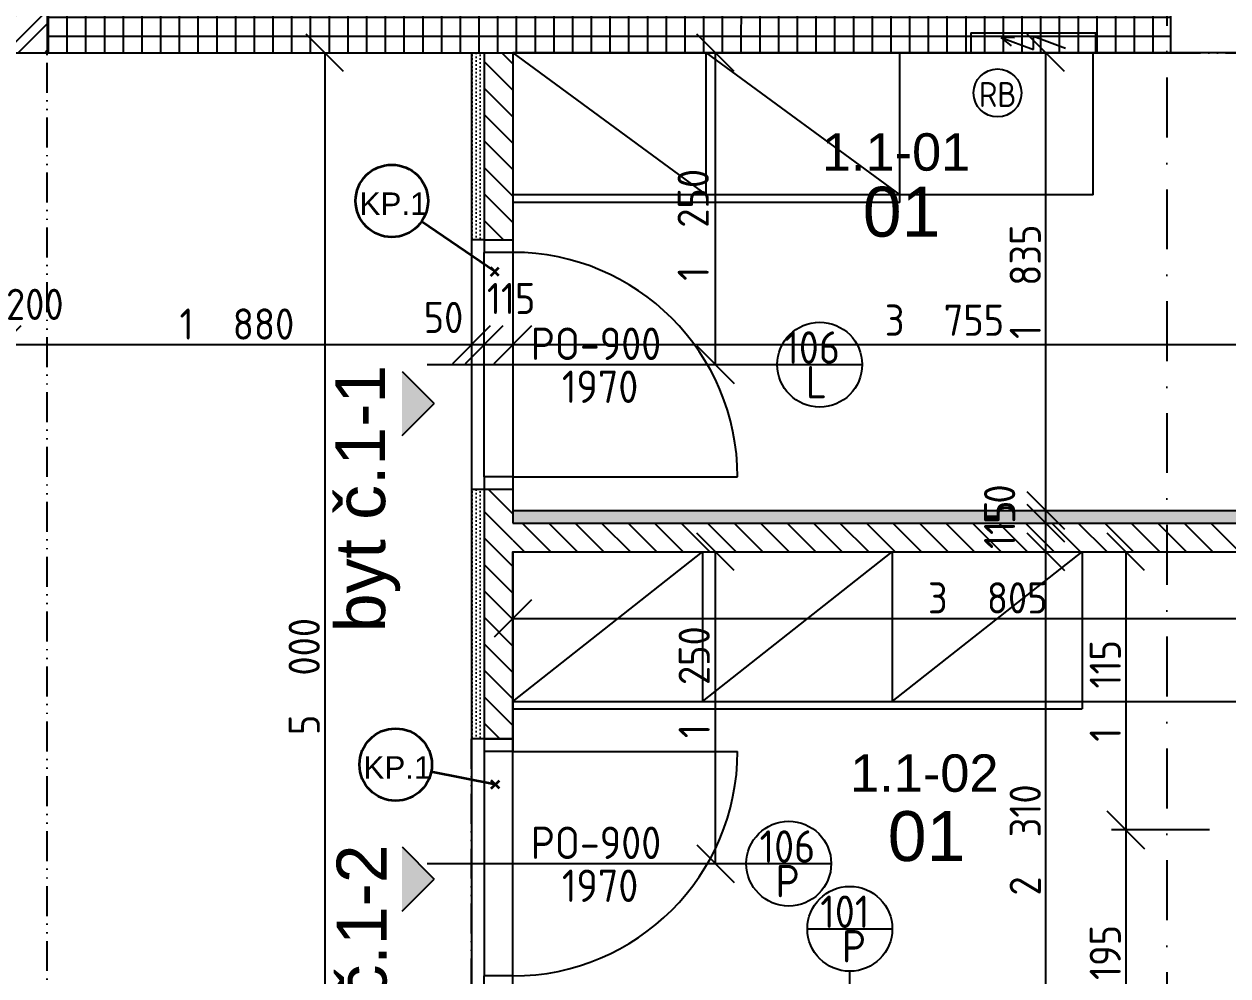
# Model space of a CAD drawing. Extents: x 4511820 to 5180432, y -1526536 to -944957.
# Drawn here: x 5027528 to 5032350, y -1335595 to -1331780 of the extents above; entities that cross this region are included whole.
import ezdxf

# ---------------------------------------------------------------- set-up
doc = ezdxf.new("R2010")
doc.units = 0
doc.header["$MEASUREMENT"] = 0
doc.linetypes.add('ACAD_ISO12W100', pattern=[22, 12, -3, 0.5, -3, 0.5, -3])
doc.linetypes.add('BODKOCIARKOVANA_3', pattern=[5.6, 3, -1.3, 0, -1.3])
doc.layers.get('0').update_dxf_attribs({"linetype": 'CONTINUOUS'})
doc.layers.get('Defpoints').update_dxf_attribs({"color": 61, "linetype": 'CONTINUOUS'})
for name, color, linetype in [('DVERE', 45, 'CONTINUOUS'), ('KÓTY', 4, 'CONTINUOUS'), ('MÚRY', 1, 'CONTINUOUS'), ('osi', 253, 'CONTINUOUS'), ('Plochy', 41, 'CONTINUOUS'), ('POPIS', 7, 'CONTINUOUS'), ('TENKÁ', 7, 'CONTINUOUS'), ('ZARIADENIE', 47, 'CONTINUOUS'), ('ZZ-elektro', 221, 'CONTINUOUS'), ('ŠRAFY', 82, 'CONTINUOUS')]:
    doc.layers.add(name, color=color, linetype=linetype)
doc.layers.add('preklady', color=74, linetype='CONTINUOUS', lineweight=35)
doc.styles.add('ARIAL', font='arial.ttf')
doc.styles.add('Style-Arial', font='arial.ttf')
doc.styles.add('STYLE1', font='isocp.shx')
doc.dimstyles.new('STANDARD-50', dxfattribs={"dimtxt": 125, "dimasz": 150, "dimexe": 10, "dimexo": 200, "dimgap": 20, "dimtad": 1, "dimdsep": 46, "dimlunit": 6, "dimtxsty": 'STYLE1', "dimblk1": 'OBLIQUE', "dimblk2": 'OBLIQUE', "dimsah": 1, "dimcen": 2.5, "dimse1": 1, "dimse2": 1, "dimadec": 0, "dimazin": 0, "dimtfac": 1, "dimtmove": 1, "dimatfit": 3, "dimldrblk": 'OBLIQUE', "dimfxl": 1, "dimtolj": 1, "dimtzin": 0, "dimarcsym": 0})
pattern_1 = [(135, (-2976355.03, 23031.926), (-53.0330086, -53.0330086), [])]

# ---------------------------------------------------------------- blocks, each defined once
blk = doc.blocks.new('_OBLIQUE')
at = {"color": 0, "linetype": 'ByBlock'}
blk.add_line((-0.5, -0.5), (0.5, 0.5), dxfattribs=at)
blk = doc.blocks.new('*D22537')
at = {"layer": 'Defpoints', "color": 0}
for p in [(5027241, -1333065), (5027241, -1333065), (5027441, -1333065)]:
    blk.add_point(p, dxfattribs=at)
at = {"layer": 'KÓTY', "color": 0, "lineweight": -2}
blk.add_line((5027441, -1333065), (5027241, -1333065), dxfattribs=at)
at = {"layer": 'KÓTY', "color": 0, "linetype": 'ByBlock', "lineweight": -2, "xscale": 150, "yscale": 150, "zscale": 150, "rotation": 180}
blk.add_blockref('_OBLIQUE', (5027241, -1333065), dxfattribs=at)
at = {"layer": 'KÓTY', "color": 0, "linetype": 'ByBlock', "lineweight": -2, "xscale": 150, "yscale": 150, "zscale": 150}
blk.add_blockref('_OBLIQUE', (5027441, -1333065), dxfattribs=at)
at = {"layer": 'KÓTY', "color": 0, "insert": (5027571.5, -1332903.5), "char_height": 125, "attachment_point": 5, "style": 'STYLE1'}
blk.add_mtext('\\A1;200', dxfattribs=at)
blk = doc.blocks.new('*D22886')
at = {"layer": 'Defpoints', "color": 0}
for p in [(5029321, -1333047), (5027441, -1333065), (5029321, -1333065)]:
    blk.add_point(p, dxfattribs=at)
at = {"layer": 'KÓTY', "color": 0, "lineweight": -2}
blk.add_line((5027441, -1333065), (5029321, -1333065), dxfattribs=at)
at = {"layer": 'KÓTY', "color": 0, "linetype": 'ByBlock', "lineweight": -2, "xscale": 150, "yscale": 150, "zscale": 150, "rotation": 180}
blk.add_blockref('_OBLIQUE', (5027441, -1333065), dxfattribs=at)
at = {"layer": 'KÓTY', "color": 0, "linetype": 'ByBlock', "lineweight": -2, "xscale": 150, "yscale": 150, "zscale": 150}
blk.add_blockref('_OBLIQUE', (5029321, -1333065), dxfattribs=at)
at = {"layer": 'KÓTY', "color": 0, "insert": (5028381, -1332982.5), "char_height": 125, "attachment_point": 5, "style": 'STYLE1'}
blk.add_mtext('\\A1;1ﾠ880', dxfattribs=at)
blk = doc.blocks.new('*D22887')
at = {"layer": 'Defpoints', "color": 0}
for p in [(5029321, -1333047), (5029371, -1333065), (5029371, -1333095.2)]:
    blk.add_point(p, dxfattribs=at)
at = {"layer": 'KÓTY', "color": 0, "lineweight": -2}
blk.add_line((5029321, -1333065), (5029371, -1333065), dxfattribs=at)
at = {"layer": 'KÓTY', "color": 0, "linetype": 'ByBlock', "lineweight": -2, "xscale": 150, "yscale": 150, "zscale": 150, "rotation": 180}
blk.add_blockref('_OBLIQUE', (5029321, -1333065), dxfattribs=at)
at = {"layer": 'KÓTY', "color": 0, "linetype": 'ByBlock', "lineweight": -2, "xscale": 150, "yscale": 150, "zscale": 150}
blk.add_blockref('_OBLIQUE', (5029371, -1333065), dxfattribs=at)
at = {"layer": 'KÓTY', "color": 0, "insert": (5029208.5, -1332956), "char_height": 125, "attachment_point": 5, "style": 'STYLE1'}
blk.add_mtext('\\A1;50', dxfattribs=at)
blk = doc.blocks.new('*D22888')
at = {"layer": 'Defpoints', "color": 0}
for p in [(5029371, -1333095.2), (5029486, -1333065), (5029486, -1333095.2)]:
    blk.add_point(p, dxfattribs=at)
at = {"layer": 'KÓTY', "color": 0, "lineweight": -2}
blk.add_line((5029371, -1333065), (5029486, -1333065), dxfattribs=at)
at = {"layer": 'KÓTY', "color": 0, "linetype": 'ByBlock', "lineweight": -2, "xscale": 150, "yscale": 150, "zscale": 150, "rotation": 180}
blk.add_blockref('_OBLIQUE', (5029371, -1333065), dxfattribs=at)
at = {"layer": 'KÓTY', "color": 0, "linetype": 'ByBlock', "lineweight": -2, "xscale": 150, "yscale": 150, "zscale": 150}
blk.add_blockref('_OBLIQUE', (5029486, -1333065), dxfattribs=at)
at = {"layer": 'KÓTY', "color": 0, "insert": (5029479.3, -1332880), "char_height": 125, "attachment_point": 5, "style": 'STYLE1'}
blk.add_mtext('\\A1;115', dxfattribs=at)
blk = doc.blocks.new('*D22889')
at = {"layer": 'Defpoints', "color": 0}
for p in [(5029486, -1333095.2), (5033241, -1333065), (5033241, -1333095.2)]:
    blk.add_point(p, dxfattribs=at)
at = {"layer": 'KÓTY', "color": 0, "lineweight": -2}
blk.add_line((5029486, -1333065), (5033241, -1333065), dxfattribs=at)
at = {"layer": 'KÓTY', "color": 0, "linetype": 'ByBlock', "lineweight": -2, "xscale": 150, "yscale": 150, "zscale": 150, "rotation": 180}
blk.add_blockref('_OBLIQUE', (5029486, -1333065), dxfattribs=at)
at = {"layer": 'KÓTY', "color": 0, "linetype": 'ByBlock', "lineweight": -2, "xscale": 150, "yscale": 150, "zscale": 150}
blk.add_blockref('_OBLIQUE', (5033241, -1333065), dxfattribs=at)
at = {"layer": 'KÓTY', "color": 0, "insert": (5031215, -1332967), "char_height": 125, "attachment_point": 5, "style": 'STYLE1'}
blk.add_mtext('\\A1;3ﾠ755', dxfattribs=at)
blk = doc.blocks.new('*D23128')
at = {"layer": 'Defpoints', "color": 0}
for p in [(5029413.5, -1331895.2), (5028733, -1336895.2), (5029413.5, -1336895.2)]:
    blk.add_point(p, dxfattribs=at)
at = {"layer": 'KÓTY', "color": 0, "lineweight": -2}
blk.add_line((5028733, -1331895.2), (5028733, -1336895.2), dxfattribs=at)
at = {"layer": 'KÓTY', "color": 0, "linetype": 'ByBlock', "lineweight": -2, "xscale": 150, "yscale": 150, "zscale": 150}
for p, rotation in [((5028733, -1331895.2), 90), ((5028733, -1336895.2), 270)]:
    blk.add_blockref('_OBLIQUE', p, dxfattribs=dict(at, rotation=rotation))
at = {"layer": 'KÓTY', "color": 0, "insert": (5028650.5, -1334395.2), "char_height": 125, "attachment_point": 5, "rotation": 90, "style": 'STYLE1'}
blk.add_mtext('\\A1;5ﾠ000', dxfattribs=at)
blk = doc.blocks.new('*D23185')
at = {"layer": 'Defpoints', "color": 0}
for p in [(5031621, -1333895.2), (5031811, -1333895.2), (5031811, -1336205.2)]:
    blk.add_point(p, dxfattribs=at)
at = {"layer": 'KÓTY', "color": 0, "lineweight": -2}
blk.add_line((5031621, -1336205.2), (5031621, -1333895.2), dxfattribs=at)
at = {"layer": 'KÓTY', "color": 0, "linetype": 'ByBlock', "lineweight": -2, "xscale": 150, "yscale": 150, "zscale": 150}
for p, rotation in [((5031621, -1333895.2), 90), ((5031621, -1336205.2), 270)]:
    blk.add_blockref('_OBLIQUE', p, dxfattribs=dict(at, rotation=rotation))
at = {"layer": 'KÓTY', "color": 0, "insert": (5031538.5, -1335050.2), "char_height": 125, "attachment_point": 5, "rotation": 90, "style": 'STYLE1'}
blk.add_mtext('\\A1;2ﾠ310', dxfattribs=at)
blk = doc.blocks.new('*D23186')
at = {"layer": 'Defpoints', "color": 0}
for p in [(5031621, -1333780.2), (5031621, -1333780.2), (5031621, -1333895.2)]:
    blk.add_point(p, dxfattribs=at)
at = {"layer": 'KÓTY', "color": 0, "lineweight": -2}
blk.add_line((5031621, -1333895.2), (5031621, -1333780.2), dxfattribs=at)
at = {"layer": 'KÓTY', "color": 0, "linetype": 'ByBlock', "lineweight": -2, "xscale": 150, "yscale": 150, "zscale": 150}
for p, rotation in [((5031621, -1333780.2), 90), ((5031621, -1333895.2), 270)]:
    blk.add_blockref('_OBLIQUE', p, dxfattribs=dict(at, rotation=rotation))
at = {"layer": 'KÓTY', "color": 0, "insert": (5031436, -1333786.9), "char_height": 125, "attachment_point": 5, "rotation": 90, "style": 'STYLE1'}
blk.add_mtext('\\A1;115', dxfattribs=at)
blk = doc.blocks.new('*D23187')
at = {"layer": 'Defpoints', "color": 0}
for p in [(5031621, -1333730.2), (5031621, -1333730.2), (5031621, -1333780.2)]:
    blk.add_point(p, dxfattribs=at)
at = {"layer": 'KÓTY', "color": 0, "lineweight": -2}
blk.add_line((5031621, -1333780.2), (5031621, -1333730.2), dxfattribs=at)
at = {"layer": 'KÓTY', "color": 0, "linetype": 'ByBlock', "lineweight": -2, "xscale": 150, "yscale": 150, "zscale": 150}
for p, rotation in [((5031621, -1333730.2), 90), ((5031621, -1333780.2), 270)]:
    blk.add_blockref('_OBLIQUE', p, dxfattribs=dict(at, rotation=rotation))
at = {"layer": 'KÓTY', "color": 0, "insert": (5031436, -1333704.4), "char_height": 125, "attachment_point": 5, "rotation": 90, "style": 'STYLE1'}
blk.add_mtext('\\A1;50', dxfattribs=at)
blk = doc.blocks.new('*D23188')
at = {"layer": 'Defpoints', "color": 0}
for p in [(5031621, -1331895.2), (5031621, -1331895.2), (5031621, -1333730.2)]:
    blk.add_point(p, dxfattribs=at)
at = {"layer": 'KÓTY', "color": 0, "lineweight": -2}
blk.add_line((5031621, -1333730.2), (5031621, -1331895.2), dxfattribs=at)
at = {"layer": 'KÓTY', "color": 0, "linetype": 'ByBlock', "lineweight": -2, "xscale": 150, "yscale": 150, "zscale": 150}
for p, rotation in [((5031621, -1331895.2), 90), ((5031621, -1333730.2), 270)]:
    blk.add_blockref('_OBLIQUE', p, dxfattribs=dict(at, rotation=rotation))
at = {"layer": 'KÓTY', "color": 0, "insert": (5031538.5, -1332812.7), "char_height": 125, "attachment_point": 5, "rotation": 90, "style": 'STYLE1'}
blk.add_mtext('\\A1;1ﾠ835', dxfattribs=at)
blk = doc.blocks.new('*D23195')
at = {"layer": 'Defpoints', "color": 0}
for p in [(5032121, -1331282.5), (5032111, -1331957.7), (5032121, -1331957.7)]:
    blk.add_point(p, dxfattribs=at)
at = {"layer": 'KÓTY', "color": 0, "lineweight": -2}
for p, q in [((5032111, -1331282.5), (5031961, -1331282.5)), ((5032111, -1331282.5), (5032121, -1331282.5)), ((5032121, -1331282.5), (5032271, -1331282.5))]:
    blk.add_line(p, q, dxfattribs=at)
at = {"layer": 'KÓTY', "color": 0, "linetype": 'ByBlock', "lineweight": -2, "xscale": 150, "yscale": 150, "zscale": 150}
blk.add_blockref('_OBLIQUE', (5032111, -1331282.5), dxfattribs=at)
at = {"layer": 'KÓTY', "color": 0, "linetype": 'ByBlock', "lineweight": -2, "xscale": 150, "yscale": 150, "zscale": 150, "rotation": 180}
blk.add_blockref('_OBLIQUE', (5032121, -1331282.5), dxfattribs=at)
at = {"layer": 'KÓTY', "color": 0, "insert": (5032166.8, -1331097.5), "char_height": 125, "attachment_point": 5, "style": 'STYLE1'}
blk.add_mtext('\\A1;10', dxfattribs=at)
blk = doc.blocks.new('*D23196')
at = {"layer": 'Defpoints', "color": 0}
for p in [(5033241, -1331282.5), (5032121, -1331957.7), (5033241, -1331957.7)]:
    blk.add_point(p, dxfattribs=at)
at = {"layer": 'KÓTY', "color": 0, "lineweight": -2}
blk.add_line((5032121, -1331282.5), (5033241, -1331282.5), dxfattribs=at)
at = {"layer": 'KÓTY', "color": 0, "linetype": 'ByBlock', "lineweight": -2, "xscale": 150, "yscale": 150, "zscale": 150, "rotation": 180}
blk.add_blockref('_OBLIQUE', (5032121, -1331282.5), dxfattribs=at)
at = {"layer": 'KÓTY', "color": 0, "linetype": 'ByBlock', "lineweight": -2, "xscale": 150, "yscale": 150, "zscale": 150}
blk.add_blockref('_OBLIQUE', (5033241, -1331282.5), dxfattribs=at)
at = {"layer": 'KÓTY', "color": 0, "insert": (5032681, -1331200), "char_height": 125, "attachment_point": 5, "style": 'STYLE1'}
blk.add_mtext('\\A1;1ﾠ120', dxfattribs=at)
blk = doc.blocks.new('*D23204')
at = {"layer": 'Defpoints', "color": 0}
for p in [(5033291, -1333895.2), (5031941.5, -1335010.2), (5033291, -1335010.2)]:
    blk.add_point(p, dxfattribs=at)
at = {"layer": 'KÓTY', "color": 0, "lineweight": -2}
blk.add_line((5031941.5, -1333895.2), (5031941.5, -1335010.2), dxfattribs=at)
at = {"layer": 'KÓTY', "color": 0, "linetype": 'ByBlock', "lineweight": -2, "xscale": 150, "yscale": 150, "zscale": 150}
for p, rotation in [((5031941.5, -1333895.2), 90), ((5031941.5, -1335010.2), 270)]:
    blk.add_blockref('_OBLIQUE', p, dxfattribs=dict(at, rotation=rotation))
at = {"layer": 'KÓTY', "color": 0, "insert": (5031859, -1334452.7), "char_height": 125, "attachment_point": 5, "rotation": 90, "style": 'STYLE1'}
blk.add_mtext('\\A1;1ﾠ115', dxfattribs=at)
blk = doc.blocks.new('*D23205')
at = {"layer": 'Defpoints', "color": 0}
for p in [(5033291, -1335010.2), (5031941.5, -1336205.2), (5033291, -1336205.2)]:
    blk.add_point(p, dxfattribs=at)
at = {"layer": 'KÓTY', "color": 0, "lineweight": -2}
blk.add_line((5031941.5, -1335010.2), (5031941.5, -1336205.2), dxfattribs=at)
at = {"layer": 'KÓTY', "color": 0, "linetype": 'ByBlock', "lineweight": -2, "xscale": 150, "yscale": 150, "zscale": 150}
for p, rotation in [((5031941.5, -1335010.2), 90), ((5031941.5, -1336205.2), 270)]:
    blk.add_blockref('_OBLIQUE', p, dxfattribs=dict(at, rotation=rotation))
at = {"layer": 'KÓTY', "color": 0, "insert": (5031859, -1335607.7), "char_height": 125, "attachment_point": 5, "rotation": 90, "style": 'STYLE1'}
blk.add_mtext('\\A1;1ﾠ195', dxfattribs=at)
blk = doc.blocks.new('*D23222')
at = {"layer": 'Defpoints', "color": 0}
for p in [(5029486, -1333895.2), (5033291, -1333895.2), (5033291, -1334162.5)]:
    blk.add_point(p, dxfattribs=at)
at = {"layer": 'KÓTY', "color": 0, "lineweight": -2}
blk.add_line((5029486, -1334162.5), (5033291, -1334162.5), dxfattribs=at)
at = {"layer": 'KÓTY', "color": 0, "linetype": 'ByBlock', "lineweight": -2, "xscale": 150, "yscale": 150, "zscale": 150, "rotation": 180}
blk.add_blockref('_OBLIQUE', (5029486, -1334162.5), dxfattribs=at)
at = {"layer": 'KÓTY', "color": 0, "linetype": 'ByBlock', "lineweight": -2, "xscale": 150, "yscale": 150, "zscale": 150}
blk.add_blockref('_OBLIQUE', (5033291, -1334162.5), dxfattribs=at)
at = {"layer": 'KÓTY', "color": 0, "insert": (5031388.5, -1334080), "char_height": 125, "attachment_point": 5, "style": 'STYLE1'}
blk.add_mtext('\\A1;3ﾠ805', dxfattribs=at)
blk = doc.blocks.new('*D31550')
at = {"layer": 'Defpoints', "color": 0}
for p in [(5030178.8, -1331895.2), (5030298, -1331895.2), (5030178.8, -1333145.2)]:
    blk.add_point(p, dxfattribs=at)
at = {"layer": 'KÓTY', "color": 0, "lineweight": -2}
blk.add_line((5030298, -1333145.2), (5030298, -1331895.2), dxfattribs=at)
at = {"layer": 'KÓTY', "color": 0, "linetype": 'ByBlock', "lineweight": -2, "xscale": 150, "yscale": 150, "zscale": 150}
for p, rotation in [((5030298, -1331895.2), 90), ((5030298, -1333145.2), 270)]:
    blk.add_blockref('_OBLIQUE', p, dxfattribs=dict(at, rotation=rotation))
at = {"layer": 'KÓTY', "color": 0, "insert": (5030208.5, -1332585), "char_height": 125, "attachment_point": 5, "rotation": 90, "style": 'STYLE1'}
blk.add_mtext('\\A1;1ﾠ250', dxfattribs=at)
blk = doc.blocks.new('*D31552')
at = {"layer": 'Defpoints', "color": 0}
for p in [(5030178.8, -1333895.2), (5030298, -1333895.2), (5030178.8, -1335145.2)]:
    blk.add_point(p, dxfattribs=at)
at = {"layer": 'KÓTY', "color": 0, "lineweight": -2}
blk.add_line((5030298, -1335145.2), (5030298, -1333895.2), dxfattribs=at)
at = {"layer": 'KÓTY', "color": 0, "linetype": 'ByBlock', "lineweight": -2, "xscale": 150, "yscale": 150, "zscale": 150}
for p, rotation in [((5030298, -1333895.2), 90), ((5030298, -1335145.2), 270)]:
    blk.add_blockref('_OBLIQUE', p, dxfattribs=dict(at, rotation=rotation))
at = {"layer": 'KÓTY', "color": 0, "insert": (5030212.5, -1334418), "char_height": 125, "attachment_point": 5, "rotation": 90, "style": 'STYLE1'}
blk.add_mtext('\\A1;1ﾠ250', dxfattribs=at)

msp = doc.modelspace()

# ---------------------------------------------------------------- hatches: boundary and pattern name
at = {"layer": 'TENKÁ'}
h = msp.add_hatch(color=256, dxfattribs=at)
h.dxf.hatch_style = 1
h.paths.add_polyline_path([(5029042.59, -1333429), (5029042.59, -1333172.179), (5029171, -1333300.59)])
h = msp.add_hatch(color=256, dxfattribs=at)
h.dxf.hatch_style = 1
h.paths.add_polyline_path([(5029042.59, -1335335.102), (5029042.59, -1335078.281), (5029171, -1335206.691)])
at = {"layer": 'ŠRAFY'}
h = msp.add_hatch(dxfattribs=at)
h.set_pattern_fill('ANSI32', color=256, scale=300)
h.paths.add_polyline_path([(5027621, -1331595.191), (5027621, -1330765.191), (5027241, -1330765.191), (5027241, -1331515.191), (5025371, -1331515.191), (5025371, -1331585.191), (5025371, -1331895.191), (5025441, -1331895.191), (5025641, -1331895.191), (5027241, -1331895.191), (5027441, -1331895.191), (5027621, -1331895.191)])
at = {"layer": 'ŠRAFY', "ltscale": 0.25}
h = msp.add_hatch(dxfattribs=at)
h.set_pattern_fill('ANSI37', color=256, scale=600, angle=45)
h.set_pattern_definition([(90, (-3307273.674, 493071.734), (-75, 1e-14), []), (180, (-3307273.674, 493071.734), (-1e-14, -75), [])])
h.paths.add_polyline_path([(5029321, -1331895.191), (5029486, -1331895.191), (5032121, -1331895.191), (5032121, -1331595.191), (5032111, -1331595.191), (5031971, -1331595.191), (5027621, -1331595.191), (5027621, -1331895.191)])
at = {"layer": 'ŠRAFY'}
h = msp.add_hatch(dxfattribs=at)
h.set_pattern_fill('DOTS', color=256, scale=250, angle=90)
h.set_pattern_definition([(90, (-71441.844, -199631), (-15.625, 7.8125), [0, -15.625])])
h.paths.add_polyline_path([(5029371, -1331895.191), (5029321, -1331895.191), (5029321, -1332645.191), (5029371, -1332645.191)])
at = {"layer": 'ŠRAFY', "ltscale": 0.25}
h = msp.add_hatch(dxfattribs=at)
h.set_pattern_fill('ANSI31', color=256, scale=600, angle=90, style=0)
h.set_pattern_definition(pattern_1)
h.paths.add_polyline_path([(5029371, -1331895.191), (5029371, -1332645.191), (5029486, -1332645.191), (5029486, -1331895.191)])
h = msp.add_hatch(dxfattribs=at)
h.set_pattern_fill('ANSI31', color=256, scale=600, angle=90, style=0)
h.set_pattern_definition(pattern_1)
h.paths.add_polyline_path([(5033291, -1331895.191), (5033291, -1333780.191), (5029486, -1333780.191), (5029486, -1333895.191), (5033291, -1333895.191), (5033406, -1333895.191), (5033406, -1331895.191)])
at = {"layer": 'ŠRAFY'}
h = msp.add_hatch(dxfattribs=at)
h.set_pattern_fill('DOTS', color=256, scale=250, angle=90)
h.set_pattern_definition([(90, (-71441.844, -199631), (-15.625, 7.8125), [0, -15.625])])
h.paths.add_polyline_path([(5029321, -1333645.191), (5029321, -1334645.191), (5029371, -1334645.191), (5029371, -1333645.191)])
at = {"layer": 'ŠRAFY', "ltscale": 0.25}
h = msp.add_hatch(dxfattribs=at)
h.set_pattern_fill('ANSI31', color=256, scale=600, angle=90, style=0)
h.set_pattern_definition(pattern_1)
h.paths.add_polyline_path([(5029486, -1333895.191), (5029486, -1333780.191), (5029486, -1333730.191), (5029486, -1333645.191), (5029371, -1333645.191), (5029371, -1334645.191), (5029486, -1334645.191), (5029486, -1334525.191), (5029486, -1334495.191)])
at = {"layer": 'ŠRAFY'}
h = msp.add_hatch(dxfattribs=at)
h.set_pattern_fill('DOTS', color=256, scale=250)
h.set_pattern_definition([(0, (0, -175781), (7.8125, 15.625), [0, -15.625])])
h.paths.add_polyline_path([(5033241, -1333730.191), (5029486, -1333730.191), (5029486, -1333780.191), (5033291, -1333780.191)])

# ---------------------------------------------------------------- linework, layer by layer
at = {"layer": 'DVERE'}
for p, q in [((5029371, -1333595.191), (5029371, -1332695.191)), ((5029486, -1332695.191), (5029486, -1333595.191)), ((5029486, -1333595.191), (5030386, -1333595.191)), ((5029371, -1334695.191), (5029371, -1335595.191)), ((5029486, -1335595.191), (5029486, -1334695.191)), ((5029486, -1334695.191), (5030386, -1334695.191))]:
    msp.add_line(p, q, dxfattribs=at)
at = {"layer": 'DVERE', "ltscale": 0.25}
for p, q in [((5029142.672, -1333145.191), (5030545.328, -1333145.191)), ((5030545.328, -1333145.191), (5030885.328, -1333145.191)), ((5030545.328, -1333145.191), (5030885.328, -1333145.191)), ((5029142.672, -1335145.191), (5030545.328, -1335145.191)), ((5030421.328, -1335145.191), (5030761.328, -1335145.191)), ((5030423.828, -1335145.191), (5030763.828, -1335145.191)), ((5030666, -1335406.363), (5031006, -1335406.363)), ((5030836, -1336681.02), (5030836, -1335576.363))]:
    msp.add_line(p, q, dxfattribs=at)
for centre in [(5030715.328, -1333145.191), (5030591.328, -1335145.191), (5030836, -1335406.363)]:
    msp.add_circle(centre, 170, dxfattribs=at)
at = {"layer": 'DVERE'}
for centre, start, end in [((5029486, -1333595.191), 0, 90), ((5029486, -1334695.191), 270, 0)]:
    msp.add_arc(centre, 900, start, end, dxfattribs=at)
at = {"layer": 'KÓTY'}
msp.add_line((5032276.5, -1335010.191), (5031884, -1335010.191), dxfattribs=at)
at = {"layer": 'MÚRY'}
for p, q in [((5032121, -1331595.191), (5032121, -1331895.191)), ((5027441, -1331895.191), (5029321, -1331895.191)), ((5029321, -1331895.191), (5029321, -1332645.191)), ((5029486, -1331895.191), (5029486, -1332695.191)), ((5029371, -1332645.191), (5029321, -1332645.191)), ((5029371, -1332645.191), (5029371, -1332695.191)), ((5029486, -1332695.191), (5029371, -1332695.191)), ((5029486, -1333495.191), (5029486, -1333730.191)), ((5029486, -1333595.191), (5029371, -1333595.191)), ((5029371, -1333595.191), (5029371, -1333645.191)), ((5029371, -1333645.191), (5029321, -1333645.191)), ((5029321, -1333645.191), (5029321, -1334645.191)), ((5029486, -1333730.191), (5033241, -1333730.191)), ((5029486, -1333895.191), (5033291, -1333895.191)), ((5029486, -1333895.191), (5029486, -1334695.191)), ((5029371, -1334645.191), (5029321, -1334645.191)), ((5029371, -1334645.191), (5029371, -1334695.191)), ((5029486, -1334695.191), (5029371, -1334695.191)), ((5029486, -1334695.191), (5029371, -1334695.191)), ((5029486, -1335595.191), (5029371, -1335595.191)), ((5029371, -1335645.191), (5029371, -1335595.191))]:
    msp.add_line(p, q, dxfattribs=at)
at = {"layer": 'MÚRY', "ltscale": 0.25}
msp.add_line((5029486, -1331895.191), (5032121, -1331895.191), dxfattribs=at)
at = {"layer": 'osi', "linetype": 'BODKOCIARKOVANA_3', "ltscale": 80}
msp.add_line((5032106, -1310038), (5032106, -1347555.191), dxfattribs=at)
at = {"layer": 'Plochy'}
for points in [[(5029321, -1336895.191), (5018731, -1336895.191), (5018731, -1335395.191), (5021281, -1335395.191), (5021281, -1334395.191), (5020981, -1334395.191), (5020981, -1331895.191), (5022891, -1331895.191), (5022891, -1335395.191), (5023141, -1335395.191), (5023141, -1334955.191), (5024341, -1334955.191), (5024341, -1335235.191), (5025441, -1335235.191), (5025441, -1335395.191), (5025641, -1335395.191), (5025641, -1333845.191), (5027441, -1333845.191), (5027441, -1331895.191), (5029321, -1331895.191)], [(5033241, -1331895.191), (5029486, -1331895.191), (5029486, -1333730.191), (5033241, -1333730.191)], [(5029486, -1336205.191), (5029486, -1333895.191), (5033291, -1333895.191), (5033291, -1335010.191), (5035291, -1335010.191), (5035291, -1338205.191), (5033291, -1338205.191), (5033291, -1336205.191)]]:
    msp.add_lwpolyline(points, close=True, dxfattribs=at)
at = {"layer": 'preklady'}
for p, q in [((5029414, -1332772), (5029120.989, -1332570.963)), ((5029397.383, -1332788.617), (5029430.617, -1332755.383)), ((5029430.618, -1332788.618), (5029397.384, -1332755.384)), ((5029416.001, -1334828.001), (5029159.126, -1334776.783)), ((5029399.383, -1334844.617), (5029432.617, -1334811.383)), ((5029432.618, -1334844.618), (5029399.384, -1334811.384))]:
    msp.add_line(p, q, dxfattribs=at)
at = {"layer": 'preklady', "ltscale": 0.25}
for centre in [(5029001.425, -1332488.93), (5029016.925, -1334748.43)]:
    msp.add_circle(centre, 145, dxfattribs=at)
at = {"layer": 'TENKÁ'}
for p, q in [((5027621, -1331595.191), (5027621, -1331895.191)), ((5029321, -1331895.191), (5029486, -1331895.191)), ((5029371, -1331895.191), (5029371, -1332645.191)), ((5029042.59, -1333172.179), (5029171, -1333300.59)), ((5029042.59, -1333429), (5029171, -1333300.59)), ((5029486, -1333645.191), (5029371, -1333645.191)), ((5029371, -1333645.191), (5029371, -1334645.191)), ((5029486, -1333730.191), (5029486, -1333780.191)), ((5029486, -1333780.191), (5033291, -1333780.191)), ((5029486, -1334645.191), (5029371, -1334645.191)), ((5029042.59, -1335078.281), (5029171, -1335206.691)), ((5029042.59, -1335335.102), (5029171, -1335206.691))]:
    msp.add_line(p, q, dxfattribs=at)
at = {"layer": 'TENKÁ', "linetype": 'ACAD_ISO12W100', "ltscale": 10}
for p, q in [((5027621, -1336895.191), (5027621, -1331895.191)), ((5032121, -1331895.191), (5033241, -1331895.191)), ((5029321, -1332645.191), (5029321, -1333645.191)), ((5029321, -1335645.191), (5029321, -1334645.191))]:
    msp.add_line(p, q, dxfattribs=at)
at = {"layer": 'TENKÁ', "ltscale": 0.25}
for p, q in [((5029371, -1332645.191), (5029486, -1332645.191)), ((5029371, -1334645.191), (5029486, -1334645.191))]:
    msp.add_line(p, q, dxfattribs=at)
at = {"layer": 'ZARIADENIE'}
for p, q in [((5029486, -1331895.191), (5030261, -1332465.191)), ((5030261, -1331895.191), (5031036, -1332465.191)), ((5030261, -1332465.191), (5030261, -1331895.191)), ((5031036, -1332495.191), (5031036, -1331895.191)), ((5031811, -1332465.191), (5031811, -1331895.191)), ((5031811, -1332465.191), (5029486, -1332465.191)), ((5031036, -1332495.191), (5029486, -1332495.191)), ((5029486, -1334495.191), (5030246, -1333895.191)), ((5030246, -1333895.191), (5030246, -1334495.191)), ((5030246, -1334495.191), (5031006, -1333895.191)), ((5031006, -1333895.191), (5031006, -1334495.191)), ((5031006, -1334495.191), (5031766, -1333895.191)), ((5031766, -1333895.191), (5031766, -1334525.191)), ((5029486, -1334495.191), (5033291, -1334495.191)), ((5029486, -1334525.191), (5031766, -1334525.191))]:
    msp.add_line(p, q, dxfattribs=at)
at = {"layer": 'ZZ-elektro'}
for p, q in [((5031321, -1331815.191), (5031321, -1331895.191)), ((5031321, -1331815.191), (5031821, -1331815.191)), ((5031442.507, -1331833.79), (5031571, -1331882.074)), ((5031495.813, -1331835.113), (5031442.507, -1331833.79)), ((5031483.493, -1331867.899), (5031442.507, -1331833.79)), ((5031571, -1331882.074), (5031571, -1331828.361)), ((5031571, -1331828.361), (5031699.493, -1331876.645)), ((5031821, -1331895.191), (5031821, -1331815.191))]:
    msp.add_line(p, q, dxfattribs=at)
msp.add_circle((5031427.44, -1332056.259), 96, dxfattribs=at)

# ---------------------------------------------------------------- texts
at = {"layer": 'DVERE', "style": 'STYLE1'}
for s, p in [('106', (5030573.298, -1333141.691)), ('L', (5030660.298, -1333280.328)), ('106', (5030474.298, -1335141.691)), ('P', (5030538.798, -1335280.328)), ('101', (5030717.47, -1335402.863)), ('P', (5030804.47, -1335541.5))]:
    msp.add_text(s, height=130, dxfattribs=at).set_placement(p)
at = {"layer": 'POPIS', "lineweight": 40, "ltscale": 0.25, "style": 'ARIAL'}
for s, height, p in [('1.1-01', 150, (5030724.269, -1332367.77)), ('01', 200, (5030887.811, -1332632.27)), ('01', 200, (5030887.811, -1332632.27)), ('1.1-02', 150, (5030837.269, -1334857.27)), ('01', 200, (5030987.811, -1335134.77))]:
    msp.add_text(s, height=height, dxfattribs=at).set_placement(p)
at = {"layer": 'POPIS', "color": 132, "ltscale": 0.25, "style": 'Style-Arial'}
for s, p in [('byt č.1-1', (5028974.789, -1334217.543)), ('byt č.1-2', (5028980.47, -1336139.537))]:
    msp.add_text(s, height=200, rotation=90, dxfattribs=at).set_placement(p)
at = {"layer": 'preklady', "linetype": 'Continuous', "lineweight": 20, "style": 'ARIAL'}
for p in [(5028872.161, -1332545.187), (5028887.661, -1334804.687)]:
    msp.add_text('KP.1', height=90, dxfattribs=at).set_placement(p)
at = {"layer": 'TENKÁ', "linetype": 'Continuous', "style": 'STYLE1'}
for s, p in [('PO-900', (5029558.257, -1333126.608)), ('1970', (5029682.483, -1333298.716)), ('PO-900', (5029558.257, -1335126.608)), ('1970', (5029682.483, -1335298.716))]:
    msp.add_text(s, height=130, dxfattribs=at).set_placement(p)
at = {"layer": 'ZZ-elektro', "style": 'STYLE1'}
msp.add_text('RB', height=100, dxfattribs=at).set_placement((5031352.812, -1332112.458))

# ---------------------------------------------------------------- dimensions: what is measured, and where the dimension line sits
at = {"layer": 'KÓTY'}
for base, p1, p2, picture, middle in [((5032121, -1331282.5), (5032111, -1331957.691), (5032121, -1331957.691), '*D23195', (5032166.75, -1331097.5)), ((5033241, -1331282.5), (5032121, -1331957.691), (5033241, -1331957.691), '*D23196', (5032681, -1331199.957)), ((5029486, -1333065), (5029371, -1333095.191), (5029486, -1333095.191), '*D22888', (5029479.25, -1332880)), ((5029321, -1333065), (5027441, -1333065), (5029321, -1333047.049), '*D22886', (5028381, -1332982.457)), ((5033291, -1334162.5), (5029486, -1333895.191), (5033291, -1333895.191), '*D23222', (5031388.5, -1334079.957))]:
    dim = msp.add_linear_dim(base=base, p1=p1, p2=p2, dimstyle='STANDARD-50', dxfattribs=at)
    dim.commit()
    dim.dimension.update_dxf_attribs({"geometry": picture, "text_midpoint": middle})
for base, p1, p2, picture, middle in [((5028733, -1336895.191), (5029413.5, -1331895.191), (5029413.5, -1336895.191), '*D23128', (5028650.457, -1334395.191)), ((5031621, -1331895.191), (5031621, -1333730.191), (5031621, -1331895.191), '*D23188', (5031538.457, -1332812.691)), ((5031621, -1333730.191), (5031621, -1333780.191), (5031621, -1333730.191), '*D23187', (5031436, -1333704.441)), ((5031621, -1333780.191), (5031621, -1333895.191), (5031621, -1333780.191), '*D23186', (5031436, -1333786.941)), ((5031621, -1333895.191), (5031811, -1336205.191), (5031811, -1333895.191), '*D23185', (5031538.457, -1335050.191)), ((5031941.5, -1335010.191), (5033291, -1333895.191), (5033291, -1335010.191), '*D23204', (5031858.957, -1334452.691)), ((5031941.5, -1336205.191), (5033291, -1335010.191), (5033291, -1336205.191), '*D23205', (5031858.957, -1335607.691))]:
    dim = msp.add_linear_dim(base=base, p1=p1, p2=p2, angle=90, dimstyle='STANDARD-50', dxfattribs=at)
    dim.commit()
    dim.dimension.update_dxf_attribs({"geometry": picture, "text_midpoint": middle})
for base, p1, p2, picture, middle in [((5030298, -1331895.191), (5030178.82, -1333145.191), (5030178.82, -1331895.191), '*D31550', (5030291, -1332585)), ((5030298, -1333895.191), (5030178.82, -1335145.191), (5030178.82, -1333895.191), '*D31552', (5030295, -1334418))]:
    dim = msp.add_linear_dim(base=base, p1=p1, p2=p2, angle=90, dimstyle='STANDARD-50', dxfattribs=at)
    dim.commit()
    dim.dimension.update_dxf_attribs({"geometry": picture, "text_midpoint": middle, "dimtype": 160})
dim = msp.add_linear_dim(base=(5027241, -1333065), p1=(5027441, -1333065), p2=(5027241, -1333065), dimstyle='STANDARD-50', override={"dimtxsty": 'STYLE1', "dimldrblk": 'OBLIQUE'}, dxfattribs=at)
dim.commit()
dim.dimension.update_dxf_attribs({"geometry": '*D22537', "text_midpoint": (5027571.5, -1332986), "dimtype": 160})
for base, p1, p2, picture, middle in [((5029371, -1333065), (5029321, -1333047.049), (5029371, -1333095.191), '*D22887', (5029208.5, -1333038.5)), ((5033241, -1333065), (5029486, -1333095.191), (5033241, -1333095.191), '*D22889', (5031215, -1333049.5))]:
    dim = msp.add_linear_dim(base=base, p1=p1, p2=p2, dimstyle='STANDARD-50', dxfattribs=at)
    dim.commit()
    dim.dimension.update_dxf_attribs({"geometry": picture, "text_midpoint": middle, "dimtype": 160})

doc.saveas('drawing.dxf')
